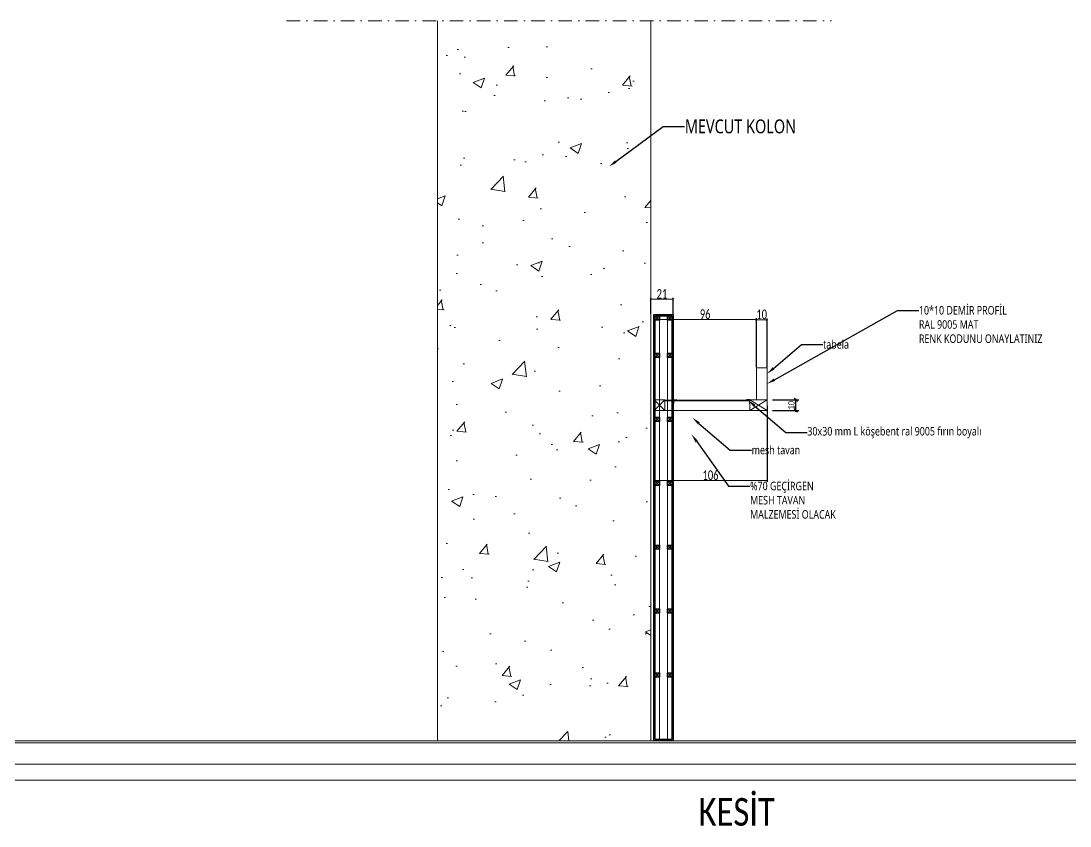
# Model space of a CAD drawing. Header units: millimetres. Extents: x 210628 to 232146, y -111309 to -91563.
# Drawn here: x 214476 to 215460, y -107532 to -106776 of the extents above; entities that cross this region are included whole.
import ezdxf
from ezdxf import colors
from ezdxf.entities.mleader import LeaderData, LeaderLine
from ezdxf.math import Vec2, Vec3

# ---------------------------------------------------------------- set-up
doc = ezdxf.new("R2010")
doc.units = ezdxf.units.MM
doc.header["$PDMODE"] = 2
doc.linetypes.add('DASHDOT', pattern=[25.4, 12.7, -6.35, 0, -6.35])
doc.layers.get('0').update_dxf_attribs({"lineweight": 20})
for name, color, linetype, lineweight in [('ahsapkesit', 26, 'Continuous', 20), ('alcıpan', 14, 'Continuous', 25), ('demir-1', 103, 'Continuous', 20), ('kaplama', 33, 'Continuous', 15), ('KP', 167, 'Continuous', 30), ('olcu', 251, 'Continuous', 20), ('t_tarama', 253, 'Continuous', 5), ('t_yazı', 23, 'Continuous', 25), ('tarama', 123, 'Continuous', 15), ('ölçü', 251, 'Continuous', 5)]:
    doc.layers.add(name, color=color, linetype=linetype, lineweight=lineweight)
doc.layers.add('yazı', color=11, linetype='Continuous')
doc.styles.add('ATU', font='GOTHIC.TTF', dxfattribs={"width": 0.8})
doc.styles.add('text2', font='calibri.ttf', dxfattribs={"width": 0.8})
doc.styles.add('Ölçü50', font='calibri.ttf', dxfattribs={"width": 0.7})
doc.dimstyles.new('olcu10', dxfattribs={"dimtxt": 9, "dimasz": 2, "dimexe": 1.25, "dimexo": 0.625, "dimgap": 0.5, "dimtad": 1, "dimdec": 1, "dimrnd": 0.5, "dimzin": 9, "dimtxsty": 'Ölçü50', "dimblk": 'ARCHTICK', "dimcen": 2, "dimclrd": 256, "dimclre": 256, "dimclrt": 6, "dimazin": 2, "dimtfac": 1, "dimtdec": 1, "dimtix": 1, "dimtmove": 0, "dimatfit": 3, "dimldrblk": 'ARCHTICK', "dimfxl": 1, "dimlwd": -1, "dimarcsym": 0})
doc.dimstyles.new('U_DIM_1_20', dxfattribs={"dimtxt": 6, "dimasz": 3, "dimexe": 3, "dimexo": 5, "dimgap": 1, "dimtad": 1, "dimdec": 1, "dimrnd": 0.5, "dimzin": 11, "dimtxsty": 'ATU', "dimblk": 'OBLIQUE', "dimcen": 1.5, "dimdle": 1.25, "dimclrd": 251, "dimclre": 251, "dimclrt": 1, "dimadec": 0, "dimazin": 0, "dimtfac": 1.25, "dimtdec": 1, "dimtix": 1, "dimtofl": 0, "dimtmove": 1, "dimatfit": 3, "dimldrblk": 'OBLIQUE', "dimfxl": 5, "dimtolj": 1, "dimtzin": 0, "dimarcsym": 0})

# ---------------------------------------------------------------- blocks, each defined once
blk = doc.blocks.new('FGH')
at = {"layer": 'KP'}
for points in [[(212712.74, -117350.01), (212716.74, -117350.01), (212716.74, -117354.01), (212712.74, -117354.01), (212712.74, -117350.01)], [(212712.74, -117350.01), (212716.74, -117354.01)], [(212716.74, -117350.01), (212712.74, -117354.01)]]:
    blk.add_lwpolyline(points, dxfattribs=at)
blk = doc.blocks.new('_ArchTick')
at = {"color": 0, "linetype": 'ByBlock', "const_width": 0.15}
blk.add_lwpolyline([(-0.5, -0.5), (0.5, 0.5)], dxfattribs=at)
blk = doc.blocks.new('*D246')
at = {"layer": 'DEFPOINTS', "color": 0, "transparency": 16777216}
for p in [(215066.85, -107037.4), (215066.85, -107051.8, 0), (215087.85, -107051.8, 0)]:
    blk.add_point(p, dxfattribs=at)
at = {"layer": 'ölçü', "lineweight": -2, "transparency": 16777216}
for p, q in [((215066.85, -107051.17), (215066.85, -107036.15)), ((215087.85, -107051.17), (215087.85, -107036.15))]:
    blk.add_line(p, q, dxfattribs=at)
at = {"layer": 'ölçü', "transparency": 16777216}
blk.add_line((215087.85, -107037.4), (215066.85, -107037.4), dxfattribs=at)
at = {"layer": 'ölçü', "transparency": 16777216, "xscale": 2, "yscale": 2, "zscale": 2, "rotation": 180}
blk.add_blockref('_ArchTick', (215066.85, -107037.4), dxfattribs=at)
at = {"layer": 'ölçü', "transparency": 16777216, "xscale": 2, "yscale": 2, "zscale": 2}
blk.add_blockref('_ArchTick', (215087.85, -107037.4), dxfattribs=at)
at = {"layer": 'ölçü', "color": 6, "transparency": 16777216, "insert": (215077.35, -107032.36), "char_height": 9, "attachment_point": 5, "style": 'Ölçü50'}
blk.add_mtext('21', dxfattribs=at)
blk = doc.blocks.new('_Oblique')
at = {"color": 0, "linetype": 'ByBlock', "lineweight": -2}
blk.add_line((-0.5, -0.5), (0.5, 0.5), dxfattribs=at)
blk = doc.blocks.new('*D352')
at = {"layer": 'DEFPOINTS', "color": 0, "transparency": 16777216}
for p in [(215175.91, -107131.8), (215202.91, -107131.8), (215175.91, -107141.8)]:
    blk.add_point(p, dxfattribs=at)
at = {"layer": 'olcu', "color": 251, "lineweight": -2, "transparency": 16777216}
for p, q in [((215180.91, -107131.8), (215205.91, -107131.8)), ((215202.91, -107143.05), (215202.91, -107130.55)), ((215180.91, -107141.8), (215205.91, -107141.8))]:
    blk.add_line(p, q, dxfattribs=at)
at = {"layer": 'olcu', "color": 251, "lineweight": -2, "transparency": 16777216, "xscale": 3, "yscale": 3, "zscale": 3}
for p, rotation in [((215202.91, -107131.8), 90), ((215202.91, -107141.8), 270)]:
    blk.add_blockref('_Oblique', p, dxfattribs=dict(at, rotation=rotation))
at = {"layer": 'olcu', "color": 1, "transparency": 16777216, "insert": (215198.76, -107136.8), "char_height": 6, "attachment_point": 5, "rotation": 90, "style": 'ATU'}
blk.add_mtext('\\A1;10', dxfattribs=at)
blk = doc.blocks.new('*D353')
at = {"layer": 'DEFPOINTS', "color": 0, "transparency": 16777216}
for p in [(215069.91, -107131.8, 0), (215175.91, -107136.8, 0), (215175.91, -107207.65)]:
    blk.add_point(p, dxfattribs=at)
at = {"layer": 'ölçü', "lineweight": -2, "transparency": 16777216}
for p, q in [((215069.91, -107132.42), (215069.91, -107208.9)), ((215175.91, -107137.42), (215175.91, -107208.9))]:
    blk.add_line(p, q, dxfattribs=at)
at = {"layer": 'ölçü', "transparency": 16777216}
blk.add_line((215069.91, -107207.65), (215175.91, -107207.65), dxfattribs=at)
at = {"layer": 'ölçü', "transparency": 16777216, "xscale": 2, "yscale": 2, "zscale": 2, "rotation": 180}
blk.add_blockref('_ArchTick', (215069.91, -107207.65), dxfattribs=at)
at = {"layer": 'ölçü', "transparency": 16777216, "xscale": 2, "yscale": 2, "zscale": 2}
blk.add_blockref('_ArchTick', (215175.91, -107207.65), dxfattribs=at)
at = {"layer": 'ölçü', "color": 6, "transparency": 16777216, "insert": (215122.91, -107202.54), "char_height": 9, "attachment_point": 5, "style": 'Ölçü50'}
blk.add_mtext('106', dxfattribs=at)
blk = doc.blocks.new('*D354')
at = {"layer": 'DEFPOINTS', "color": 0, "transparency": 16777216}
for p in [(215165.91, -107056.52), (215069.85, -107066.74, 0), (215165.91, -107101.8, 0)]:
    blk.add_point(p, dxfattribs=at)
at = {"layer": 'ölçü', "lineweight": -2, "transparency": 16777216}
for p, q in [((215069.85, -107066.12), (215069.85, -107055.27)), ((215165.91, -107101.17), (215165.91, -107055.27))]:
    blk.add_line(p, q, dxfattribs=at)
at = {"layer": 'ölçü', "transparency": 16777216}
blk.add_line((215069.85, -107056.52), (215165.91, -107056.52), dxfattribs=at)
at = {"layer": 'ölçü', "transparency": 16777216, "xscale": 2, "yscale": 2, "zscale": 2, "rotation": 180}
blk.add_blockref('_ArchTick', (215069.85, -107056.52), dxfattribs=at)
at = {"layer": 'ölçü', "transparency": 16777216, "xscale": 2, "yscale": 2, "zscale": 2}
blk.add_blockref('_ArchTick', (215165.91, -107056.52), dxfattribs=at)
at = {"layer": 'ölçü', "color": 6, "transparency": 16777216, "insert": (215117.88, -107051.41), "char_height": 9, "attachment_point": 5, "style": 'Ölçü50'}
blk.add_mtext('96', dxfattribs=at)
blk = doc.blocks.new('*D355')
at = {"layer": 'DEFPOINTS', "color": 0, "transparency": 16777216}
for p in [(215175.91, -107056.67), (215165.91, -107067.3), (215175.91, -107101.8, 0)]:
    blk.add_point(p, dxfattribs=at)
at = {"layer": 'ölçü', "lineweight": -2, "transparency": 16777216}
for p, q in [((215165.91, -107066.67), (215165.91, -107055.42)), ((215175.91, -107101.17), (215175.91, -107055.42))]:
    blk.add_line(p, q, dxfattribs=at)
at = {"layer": 'ölçü', "transparency": 16777216}
blk.add_line((215165.91, -107056.67), (215175.91, -107056.67), dxfattribs=at)
at = {"layer": 'ölçü', "transparency": 16777216, "xscale": 2, "yscale": 2, "zscale": 2, "rotation": 180}
blk.add_blockref('_ArchTick', (215165.91, -107056.67), dxfattribs=at)
at = {"layer": 'ölçü', "transparency": 16777216, "xscale": 2, "yscale": 2, "zscale": 2}
blk.add_blockref('_ArchTick', (215175.91, -107056.67), dxfattribs=at)
at = {"layer": 'ölçü', "color": 6, "transparency": 16777216, "insert": (215170.91, -107051.56), "char_height": 9, "attachment_point": 5, "style": 'Ölçü50'}
blk.add_mtext('10', dxfattribs=at)

msp = doc.modelspace()

# ---------------------------------------------------------------- hatches: boundary and pattern name
h = msp.add_hatch()
h.set_pattern_fill('AR-CONC', color=256, scale=0.6)
h.set_pattern_definition([(50, (1808.92, 10166.435), (109.3108, -9.56345), [11.43, -125.73]), (355, (1808.92, 10166.43), (-21.146053, 114.634107), [9.144, -100.58435]), (100.451445, (1818.03, 10165.64), (88.16475, 105.07065), [9.714005, -106.854147]), (46.1842, (1808.92, 10196.91), (162.647425, -25.2254), [17.145, -188.595]), (96.63556, (1822.47, 10194.81), (142.44248, 148.45567), [14.57101, -160.28136]), (351.18415, (1808.92, 10196.91), (142.44248, 148.45567), [13.71598, -150.87584]), (21, (1824.16, 10189.295), (90.968635, -61.35912), [11.43, -125.73]), (326, (1824.16, 10189.3), (37.081217, 110.51278), [9.144, -100.584]), (71.451445, (1831.74, 10184.18), (128.04985, 49.15366), [9.714005, -106.853963]), (37.5, (1808.92, 10166.435), (1.853162, 50.7330233), [0, -99.3648, 0, -102.108, 0, -100.965]), (7.5, (1808.92, 10166.435), (40.091798, 60.108345), [0, -58.2168, 0, -97.0788, 0, -38.481]), (327.5, (1774.935, 10166.435), (81.354357, -3.4372464), [0, -38.1, 0, -118.872, 0, -157.734]), (317.5, (1759.695, 10166.435), (88.877509, 15.255895), [0, -49.53, 0, -78.9432, 0, -112.014])])
h.paths.add_polyline_path([(214866.85, -106791.13), (215066.85, -106791.13), (215066.85, -107451.8), (214866.85, -107451.8)])

# ---------------------------------------------------------------- linework, layer by layer
for p, q in [((214866.85, -107451.8, 0), (214866.85, -106776.13, 0)), ((215066.85, -107451.8, 0), (215066.85, -106776.13, 0)), ((215066.85, -107451.8, 0), (214866.85, -107451.8, 0))]:
    msp.add_line(p, q)
at = {"linetype": 'DASHDOT', "elevation": 0}
msp.add_lwpolyline([(214725.24, -106776.13), (215236.25, -106776.13)], dxfattribs=at)
at = {"elevation": 0}
msp.add_lwpolyline([(215069.91, -107131.8), (215079.91, -107131.8), (215079.91, -107141.8), (215069.91, -107141.8), (215069.91, -107131.8), (215079.91, -107141.8), (215079.91, -107131.8), (215069.91, -107141.8)], dxfattribs=at)
at = {"layer": 'ahsapkesit'}
msp.add_line((215087.84, -107346.8, 0), (215087.84, -107426.8, 0), dxfattribs=at)
at = {"layer": 'alcıpan'}
for p, q in [((215069.85, -107451.8, 0), (215069.85, -107051.8, 0)), ((215069.85, -107051.8, 0), (215087.85, -107051.8, 0)), ((215087.85, -107051.8, 0), (215087.85, -107451.8, 0)), ((215087.85, -107451.8, 0), (215069.85, -107451.8, 0))]:
    msp.add_line(p, q, dxfattribs=at)
at = {"layer": 'alcıpan', "elevation": 0}
msp.add_lwpolyline([(215086.6, -107053.05), (215086.6, -107450.55), (215071.1, -107450.55), (215071.1, -107053.05), (215086.6, -107053.05)], dxfattribs=at)
at = {"layer": 'demir-1'}
for p, q in [((215159.91, -107141.8, 0), (215159.91, -107131.8, 0)), ((215159.91, -107141.8, 0), (215175.91, -107131.8, 0)), ((215159.91, -107131.8, 0), (215175.91, -107141.8, 0)), ((215159.91, -107131.8, 0), (215175.91, -107131.8, 0)), ((215175.91, -107141.8, 0), (215175.91, -107131.8, 0))]:
    msp.add_line(p, q, dxfattribs=at)
at = {"layer": 'demir-1', "elevation": 0}
for points in [[(215079.35, -107141.8), (215175.91, -107141.8)], [(215069.85, -107451.8), (215079.85, -107451.8)], [(215157.85, -107451.8), (215167.85, -107451.8)]]:
    msp.add_lwpolyline(points, dxfattribs=at)
at = {"layer": 'kaplama', "elevation": 0}
for points in [[(213091.34, -107451.8), (216996.17, -107451.8)], [(213091.34, -107453.8), (216996.17, -107453.8)], [(213091.34, -107473.8), (216996.17, -107473.8)], [(213091.34, -107488.8), (216996.17, -107488.8)]]:
    msp.add_lwpolyline(points, dxfattribs=at)
at = {"layer": 'KP'}
for p, q in [((215087.98, -107135.1, 0), (215087.98, -107131.8, 0)), ((215087.98, -107131.8, 0), (215091.28, -107131.8, 0)), ((215088.28, -107135.1, 0), (215087.98, -107135.1, 0)), ((215091.28, -107132.1, 0), (215088.28, -107132.1, 0)), ((215088.28, -107132.1, 0), (215088.28, -107135.1, 0)), ((215091.28, -107131.8, 0), (215091.28, -107132.1, 0)), ((215159.91, -107131.8, 0), (215156.61, -107131.8, 0)), ((215156.61, -107131.8, 0), (215156.61, -107132.1, 0)), ((215156.61, -107132.1, 0), (215159.61, -107132.1, 0)), ((215159.61, -107132.1, 0), (215159.61, -107135.1, 0)), ((215159.61, -107135.1, 0), (215159.91, -107135.1, 0)), ((215159.91, -107135.1, 0), (215159.91, -107131.8, 0))]:
    msp.add_line(p, q, dxfattribs=at)
at = {"layer": 't_tarama', "color": 251, "elevation": 0}
msp.add_lwpolyline([(215082.6, -107450.55), (215075.1, -107450.55), (215075.1, -107053.05), (215082.6, -107053.05)], close=True, dxfattribs=at)
at = {"layer": 'tarama', "elevation": 0}
for points in [[(215175.91, -107131.8), (215175.91, -107101.8), (215165.91, -107101.8), (215165.91, -107131.8), (215175.91, -107131.8)], [(215079.65, -107132.1), (215159.61, -107132.1)], [(215079.65, -107132.6), (215159.61, -107132.6)]]:
    msp.add_lwpolyline(points, dxfattribs=at)

# ---------------------------------------------------------------- block references
at = {"layer": 'alcıpan'}
for p in [(2358.37, 10296.96, 0), (2369.87, 10296.96, 0), (2358.37, 10261.96, 0), (2369.87, 10261.96, 0), (2358.37, 10201.96, 0), (2369.87, 10201.96, 0), (2358.37, 10141.96, 0), (2369.87, 10141.96, 0), (2358.37, 10081.96, 0), (2369.87, 10081.96, 0), (2358.37, 10021.96, 0), (2369.87, 10021.96, 0), (2358.37, 9961.96, 0), (2369.87, 9961.96, 0)]:
    msp.add_blockref('FGH', p, dxfattribs=at)

# ---------------------------------------------------------------- texts
at = {"layer": 'yazı', "insert": (215111.75, -107505.58, 0), "char_height": 26, "attachment_point": 1, "style": 'text2'}
msp.add_mtext_dynamic_manual_height_columns('KESİT', width=208.9045, gutter_width=12.5, heights=[0], dxfattribs=at)

# ---------------------------------------------------------------- dimensions: what is measured, and where the dimension line sits
at = {"layer": 'olcu'}
dim = msp.add_linear_dim(base=(215202.91, -107131.8, 0), p1=(215175.91, -107141.8, 0), p2=(215175.91, -107131.8, 0), angle=90, dimstyle='U_DIM_1_20', dxfattribs=at)
dim.commit()
dim.dimension.update_dxf_attribs({"geometry": '*D352', "text_midpoint": (215198.76, -107136.8, 0)})
at = {"layer": 'ölçü'}
for base, p1, p2, picture, middle in [((215066.85, -107037.4), (215087.85, -107051.8, 0), (215066.85, -107051.8, 0), '*D246', (215077.35, -107032.36)), ((215165.91, -107056.52), (215069.85, -107066.74, 0), (215165.91, -107101.8, 0), '*D354', (215117.88, -107051.41)), ((215175.91, -107056.67), (215165.91, -107067.3), (215175.91, -107101.8, 0), '*D355', (215170.91, -107051.56)), ((215175.91, -107207.65), (215069.91, -107131.8, 0), (215175.91, -107136.8, 0), '*D353', (215122.91, -107202.54))]:
    dim = msp.add_linear_dim(base=base, p1=p1, p2=p2, dimstyle='olcu10', dxfattribs=at)
    dim.commit()
    dim.dimension.update_dxf_attribs({"geometry": picture, "text_midpoint": middle})

# ---------------------------------------------------------------- leaders
at = {"layer": 't_yazı', "color": 1}
ml = msp.add_multileader_mtext('Standard', dxfattribs=at)
ml.set_content('{\\fLucida Sans Unicode|b0|i0|c162|p34;MEVCUT KOLON}', color=1, style='text2')
ml.set_leader_properties()
ml.build(insert=Vec2(0, 0))
ml.multileader.update_dxf_attribs({"dogleg_length": 10, "arrow_head_size": 8})
ctx = ml.context
ctx.base_point, ctx.char_height, ctx.arrow_head_size, ctx.landing_gap_size, ctx.plane_origin = Vec3(215098.62, -106875.26, 0), 13, 8, 0.18, Vec3(215670.53, -107622.67, 0)
notes = []
notes.append((ctx, [(1, (1, 1, 0), (215078.62, -106875.26, 0), (1, 0), 20, [(0, [(215027.59, -106912.85, 0)], 0, [])])]))
ctx.mtext.insert, ctx.mtext.flow_direction = Vec3(215098.8, -106868.59, 0), 5
ml = msp.add_multileader_mtext('Standard', dxfattribs=at)
ml.set_content('{\\fLucida Sans Unicode|b0|i0|c162|p34;10*10 DEMİR PROFİL\\PRAL 9005 MAT\\P\\C2;RENK KODUNU ONAYLATINIZ}', color=1, style='text2')
ml.set_leader_properties()
ml.build(insert=Vec2(0, 0))
ml.multileader.update_dxf_attribs({"dogleg_length": 10, "arrow_head_size": 8})
ctx = ml.context
ctx.base_point, ctx.char_height, ctx.arrow_head_size, ctx.landing_gap_size, ctx.plane_origin = Vec3(215318.21, -107047.79, 0), 8, 8, 0.18, Vec3(216082.24, -107784.53, 0)
notes.append((ctx, [(1, (1, 1, 0), (215298.21, -107047.79, 0), (1, 0), 20, [(0, [(215175.91, -107116.8, 0)], 0, [])])]))
ctx.mtext.insert, ctx.mtext.flow_direction = Vec3(215318.39, -107043.69, 0), 5
ml = msp.add_multileader_mtext('Standard', dxfattribs=at)
ml.set_content('{\\fLucida Sans Unicode|b0|i0|c162|p34;%70 GEÇİRGEN\\PMESH TAVAN\\PMALZEMESİ OLACAK}', color=1, style='text2')
ml.set_leader_properties()
ml.build(insert=Vec2(0, 0))
ml.multileader.update_dxf_attribs({"dogleg_length": 10, "arrow_head_size": 8})
ctx = ml.context
ctx.base_point, ctx.char_height, ctx.arrow_head_size, ctx.landing_gap_size, ctx.plane_origin = Vec3(215159.87, -107212.74), 8, 8, 0.18, Vec3(216166.08, -107860.96)
notes.append((ctx, [(1, (1, 1, 0), (215139.87, -107212.74), (1, 0), 20, [(0, [(215105.25, -107164.48)], 0, [])])]))
ctx.mtext.insert, ctx.mtext.flow_direction = Vec3(215160.05, -107208.64), 5
at = {"layer": 'yazı'}
ml = msp.add_multileader_mtext('Standard', dxfattribs=at)
ml.set_content('{\\fLucida Sans Unicode|b0|i0|c162|p34;tabela }', color=256, style='text2')
ml.set_leader_properties()
ml.build(insert=Vec2(0, 0))
ml.multileader.update_dxf_attribs({"dogleg_length": 20, "arrow_head_size": 8})
ctx = ml.context
ctx.base_point, ctx.char_height, ctx.arrow_head_size, ctx.landing_gap_size, ctx.plane_origin = Vec3(215228.28, -107079.81, 0), 8, 8, 0.18, Vec3(215830.9, -107817.22, 0)
notes.append((ctx, [(1, (1, 1, 0), (215208.28, -107079.81, 0), (1, 0), 20, [(0, [(215175.88, -107107.4, 0)], 0, [])])]))
ctx.mtext.insert, ctx.mtext.flow_direction = Vec3(215228.46, -107075.74, 0), 5
ml = msp.add_multileader_mtext('Standard', dxfattribs=at)
ml.set_content('{\\fLucida Sans Unicode|b0|i0|c162|p34;30x30 mm L köşebent ral 9005 fırın boyalı}', color=256, style='text2')
ml.set_leader_properties()
ml.build(insert=Vec2(0, 0))
ml.multileader.update_dxf_attribs({"dogleg_length": 20, "arrow_head_size": 8})
ctx = ml.context
ctx.base_point, ctx.char_height, ctx.arrow_head_size, ctx.landing_gap_size, ctx.plane_origin = Vec3(215213.54, -107162.42, 0), 8, 8, 0.18, Vec3(215797.53, -107893.8, 0)
notes.append((ctx, [(1, (1, 1, 0), (215193.54, -107162.42, 0), (1, 0), 20, [(0, [(215158.11, -107132.1, 0)], 0, [])])]))
ctx.mtext.insert, ctx.mtext.flow_direction = Vec3(215213.72, -107157.25, 0), 5
ml = msp.add_multileader_mtext('Standard', dxfattribs=at)
ml.set_content('{\\fLucida Sans Unicode|b0|i0|c162|p34;mesh tavan}', color=256, style='text2')
ml.set_leader_properties()
ml.build(insert=Vec2(0, 0))
ml.multileader.update_dxf_attribs({"dogleg_length": 20, "arrow_head_size": 8})
ctx = ml.context
ctx.base_point, ctx.char_height, ctx.arrow_head_size, ctx.landing_gap_size, ctx.plane_origin = Vec3(215161.32, -107178.96, 0), 8, 8, 0.18, Vec3(215745.31, -107910.35, 0)
notes.append((ctx, [(1, (1, 1, 0), (215141.32, -107178.96, 0), (1, 0), 20, [(0, [(215105.89, -107148.64, 0)], 0, [])])]))
ctx.mtext.insert, ctx.mtext.flow_direction = Vec3(215161.5, -107174.9, 0), 5
for ctx, leaders in notes:
    for number, flags, end, landing, length, lines in leaders:
        leader = LeaderData()
        leader.index, (leader.has_last_leader_line, leader.has_dogleg_vector, leader.attachment_direction) = number, flags
        leader.last_leader_point, leader.dogleg_vector, leader.dogleg_length = Vec3(end), Vec3(landing), length
        for number, points, colour, breaks in lines:
            line = LeaderLine()
            line.index, line.vertices, line.color, line.breaks = number, Vec3.list(points), colors.encode_raw_color(colour), breaks
            leader.lines.append(line)
        ctx.leaders.append(leader)

doc.saveas('drawing.dxf')
